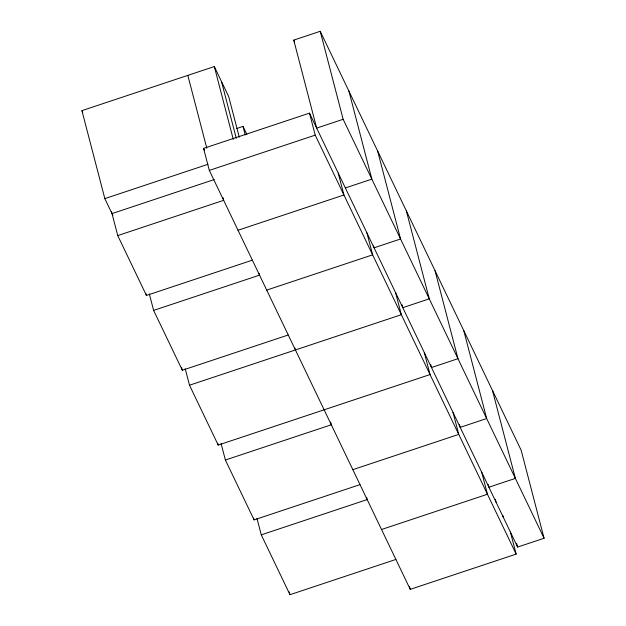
<?xml version="1.0" encoding="UTF-8"?>
<svg xmlns="http://www.w3.org/2000/svg" width="626" height="626" viewBox="0 0 626 626"><rect width="100%" height="100%" fill="white"/><g stroke="black" fill="none" stroke-linecap="round" stroke-linejoin="round"><path stroke-width="0.94" d="M112.86 215.352L104.839 198.622L81.92 110.638L214.311 66.559L228.67 96.49L239.265 137.172M544.08 538.258L343.15 119.292L316.67 128.103L293.75 40.119L320.23 31.3L521.161 450.266L544.08 538.258L517.6 547.069L309.494 113.142L203.575 148.401L209.311 170.397L410.241 589.363L516.153 554.104L510.425 532.108M236.628 128.541L243.021 126.413L246.816 134.332M104.839 198.622L207.988 164.286M209.311 170.397L315.222 135.138L516.153 554.104M112.015 213.591L214.249 179.552M111.522 211.698L117.743 235.587L223.662 200.328L222.942 197.573M345.372 187.956L371.852 179.138L348.932 91.153M238.013 230.251L343.932 194.991L338.196 172.995M117.743 235.587L146.445 295.441L252.364 260.173M149.324 293.899L153.62 310.402L259.54 275.143L259.062 273.304M266.715 290.104L372.634 254.845L366.906 232.849M153.62 310.402L182.33 370.256L288.242 334.996M185.21 368.722L189.506 385.217L401.336 314.698L395.609 292.702M189.506 385.217L218.208 445.07L430.046 374.551L424.311 352.548M221.088 443.537L225.383 460.032L331.303 424.772L330.583 422.018M352.829 469.664L458.748 434.397L453.021 412.401M225.383 460.032L254.093 519.885L360.005 484.626M256.965 518.351L261.269 534.847L367.18 499.587L366.703 497.756M381.531 529.51L487.451 494.25L481.723 472.254M261.269 534.847L289.971 594.7L395.89 559.441M293.75 40.119L294.596 41.879M203.575 148.401L204.42 150.162M81.92 110.638L82.765 112.398M492.459 390.413L515.378 478.405L488.898 487.216L488.163 484.383M463.756 330.559L486.676 418.551L460.196 427.362L459.453 424.53M516.614 543.29L517.6 547.069M502.756 515.253L503.249 517.146M495.338 499.345L496.074 502.185M435.047 270.714L457.966 358.698L431.486 367.517L430.751 364.676M406.344 210.86L429.264 298.845L402.784 307.663L402.048 304.823M377.642 151.007L400.562 238.991L374.082 247.81L373.589 245.916M320.23 31.3L343.15 119.292M309.494 113.142L315.222 135.138M409.521 586.617L410.241 589.363M243.021 126.413L245.235 134.926M294.948 348.126L295.425 349.957M221.487 81.521L236.276 138.291M214.311 66.559L233.287 139.41M187.831 75.378L206.815 148.229M289.251 591.953L289.971 594.7M253.616 518.054L254.093 519.885M217.731 443.239L218.208 445.07M181.61 367.501L182.33 370.256M145.968 293.602L146.445 295.441"/></g></svg>
